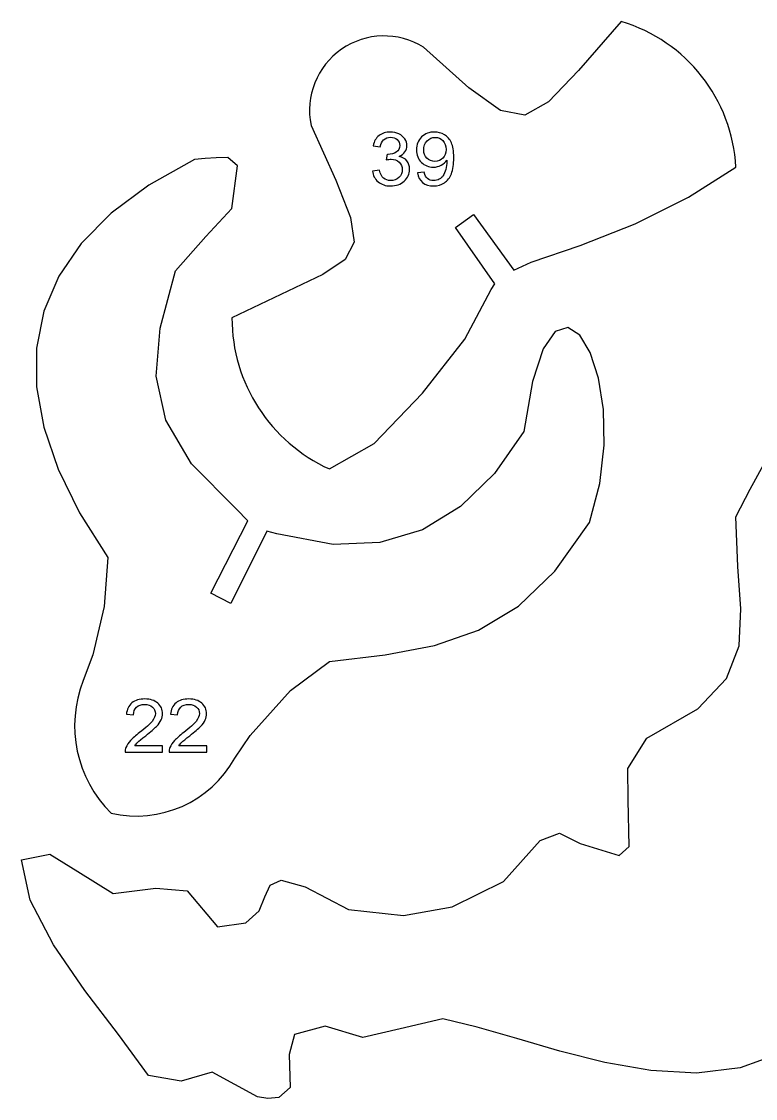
# Model space of a CAD drawing. Header units: millimetres. Extents: x -145 to 189, y -186 to 77.
# Drawn here: x -143 to -106.9, y 21.1 to 74.2 of the extents above; entities that cross this region are included whole.
import ezdxf

# ---------------------------------------------------------------- set-up
doc = ezdxf.new("R2010")
doc.units = ezdxf.units.MM
doc.header["$MEASUREMENT"] = 0
doc.layers.add('Capa 1', color=7, linetype='Continuous')

msp = doc.modelspace()

# ---------------------------------------------------------------- linework, layer by layer
at = {"layer": 'Capa 1', "lineweight": 25}
for points in [[(-113.4859, 74.2104), (-113.4859, 74.2104), (-115.5946, 71.7966), (-115.5946, 71.7966)], [(-107.8369, 67.0308), (-108.0181, 70.3755), (-110.2777, 73.2474), (-113.4859, 74.2104)], [(-120.9949, 70.9391), (-120.9949, 70.9391), (-123.2329, 72.9432), (-123.2329, 72.9432)], [(-115.5946, 71.7966), (-115.5946, 71.7966), (-117.0705, 70.2605), (-117.0705, 70.2605)], [(-119.4405, 69.8278), (-119.4405, 69.8278), (-120.9949, 70.9391), (-120.9949, 70.9391)], [(-117.0705, 70.2605), (-117.0705, 70.2605), (-118.2428, 69.6038), (-118.2428, 69.6038)], [(-118.2428, 69.6038), (-118.2428, 69.6038), (-119.4405, 69.8278), (-119.4405, 69.8278)], [(-128.7777, 69.0881), (-128.7777, 69.0881), (-127.5577, 66.3904), (-127.5577, 66.3904)], [(-134.5198, 67.4089), (-134.5198, 67.4089), (-136.7702, 66.1506), (-136.7702, 66.1506)], [(-133.9894, 67.4598), (-133.9894, 67.4598), (-134.5198, 67.4089), (-134.5198, 67.4089)], [(-133.4484, 67.4989), (-133.4484, 67.4989), (-133.9894, 67.4598), (-133.9894, 67.4598)], [(-132.8815, 67.5145), (-132.8815, 67.5145), (-133.4484, 67.4989), (-133.4484, 67.4989)], [(-132.4036, 67.0914), (-132.4036, 67.0914), (-132.8815, 67.5145), (-132.8815, 67.5145)], [(-132.6851, 65.0024), (-132.6851, 65.0024), (-132.4036, 67.0914), (-132.4036, 67.0914)], [(-110.1714, 65.5634), (-110.1714, 65.5634), (-107.8369, 67.0308), (-107.8369, 67.0308)], [(-127.5577, 66.3904), (-127.5577, 66.3904), (-126.8308, 64.5527), (-126.8308, 64.5527)], [(-136.7702, 66.1506), (-136.7702, 66.1506), (-138.6328, 64.7682), (-138.6328, 64.7682)], [(-112.8093, 64.241), (-112.8093, 64.241), (-110.1714, 65.5634), (-110.1714, 65.5634)], [(-138.6328, 64.7682), (-138.6328, 64.7682), (-140.1133, 63.2676), (-140.1133, 63.2676)], [(-133.9687, 63.611), (-133.9687, 63.611), (-132.6851, 65.0024), (-132.6851, 65.0024)], [(-126.8308, 64.5527), (-126.8308, 64.5527), (-126.6563, 63.3298), (-126.6563, 63.3298)], [(-121.6571, 64.0544), (-121.6571, 64.0544), (-120.7643, 64.7035), (-120.7643, 64.7035)], [(-120.7643, 64.7035), (-120.7643, 64.7035), (-118.7862, 61.9576), (-118.7862, 61.9576)], [(-115.5066, 63.166), (-115.5066, 63.166), (-112.8093, 64.241), (-112.8093, 64.241)], [(-119.7125, 61.2826), (-119.7125, 61.2826), (-121.6571, 64.0544), (-121.6571, 64.0544)], [(-140.1133, 63.2676), (-140.1133, 63.2676), (-141.2163, 61.6554), (-141.2163, 61.6554)], [(-135.4614, 61.9174), (-135.4614, 61.9174), (-133.9687, 63.611), (-133.9687, 63.611)], [(-126.6563, 63.3298), (-126.6563, 63.3298), (-127.0922, 62.4754), (-127.0922, 62.4754)], [(-117.9318, 62.3517), (-117.9318, 62.3517), (-115.5066, 63.166), (-115.5066, 63.166)], [(-127.0922, 62.4754), (-127.0922, 62.4754), (-128.2001, 61.7418), (-128.2001, 61.7418)], [(-118.7862, 61.9576), (-118.7862, 61.9576), (-117.9318, 62.3517), (-117.9318, 62.3517)], [(-141.2163, 61.6554), (-141.2163, 61.6554), (-141.9472, 59.9381), (-141.9472, 59.9381)], [(-136.2112, 59.1068), (-136.2112, 59.1068), (-135.4614, 61.9174), (-135.4614, 61.9174)], [(-128.2001, 61.7418), (-128.2001, 61.7418), (-132.6792, 59.6056), (-132.6792, 59.6056)], [(-119.9077, 61.0001), (-119.9077, 61.0001), (-119.7125, 61.2826), (-119.7125, 61.2826)], [(-121.2061, 58.5547), (-121.2061, 58.5547), (-119.9077, 61.0001), (-119.9077, 61.0001)], [(-141.9472, 59.9381), (-141.9472, 59.9381), (-142.3108, 58.122), (-142.3108, 58.122)], [(-132.6792, 59.6056), (-132.6747, 56.3972), (-130.7969, 53.487), (-127.8754, 52.1609)], [(-136.4148, 56.7284), (-136.4148, 56.7284), (-136.2112, 59.1068), (-136.2112, 59.1068)], [(-116.7483, 58.9377), (-116.7483, 58.9377), (-117.3434, 58.078), (-117.3434, 58.078)], [(-116.1295, 59.134), (-116.1295, 59.134), (-116.7483, 58.9377), (-116.7483, 58.9377)], [(-115.5364, 58.7544), (-115.5364, 58.7544), (-116.1295, 59.134), (-116.1295, 59.134)], [(-123.2913, 55.8935), (-123.2913, 55.8935), (-121.2061, 58.5547), (-121.2061, 58.5547)], [(-115.0161, 57.8937), (-115.0161, 57.8937), (-115.5364, 58.7544), (-115.5364, 58.7544)], [(-142.3108, 58.122), (-142.3108, 58.122), (-142.3118, 56.2138), (-142.3118, 56.2138)], [(-117.3434, 58.078), (-117.3434, 58.078), (-117.8712, 56.4671), (-117.8712, 56.4671)], [(-114.612, 56.6423), (-114.612, 56.6423), (-115.0161, 57.8937), (-115.0161, 57.8937)], [(-135.9432, 54.5705), (-135.9432, 54.5705), (-136.4148, 56.7284), (-136.4148, 56.7284)], [(-117.8712, 56.4671), (-117.8712, 56.4671), (-118.287, 54.0153), (-118.287, 54.0153)], [(-114.3689, 55.0902), (-114.3689, 55.0902), (-114.612, 56.6423), (-114.612, 56.6423)], [(-142.3118, 56.2138), (-142.3118, 56.2138), (-141.9555, 54.2199), (-141.9555, 54.2199)], [(-125.6636, 53.4101), (-125.6636, 53.4101), (-123.2913, 55.8935), (-123.2913, 55.8935)], [(-114.3322, 53.3272), (-114.3322, 53.3272), (-114.3689, 55.0902), (-114.3689, 55.0902)], [(-141.9555, 54.2199), (-141.9555, 54.2199), (-141.2469, 52.1469), (-141.2469, 52.1469)], [(-134.6676, 52.42), (-134.6676, 52.42), (-135.9432, 54.5705), (-135.9432, 54.5705)], [(-118.287, 54.0153), (-118.287, 54.0153), (-119.7396, 51.9395), (-119.7396, 51.9395)], [(-127.8754, 52.1609), (-127.8754, 52.1609), (-125.6636, 53.4101), (-125.6636, 53.4101)], [(-114.5474, 51.4436), (-114.5474, 51.4436), (-114.3322, 53.3272), (-114.3322, 53.3272)], [(-141.2469, 52.1469), (-141.2469, 52.1469), (-140.1911, 50.0011), (-140.1911, 50.0011)], [(-132.4559, 50.1773), (-132.4559, 50.1773), (-134.6676, 52.42), (-134.6676, 52.42)], [(-107.1321, 51.169), (-107.1321, 51.169), (-106.4742, 52.3639), (-106.4742, 52.3639)], [(-119.7396, 51.9395), (-119.7396, 51.9395), (-121.4089, 50.3138), (-121.4089, 50.3138)], [(-115.0599, 49.5293), (-115.0599, 49.5293), (-114.5474, 51.4436), (-114.5474, 51.4436)], [(-107.8495, 49.797), (-107.8495, 49.797), (-107.1321, 51.169), (-107.1321, 51.169)], [(-140.1911, 50.0011), (-140.1911, 50.0011), (-138.7944, 47.7907), (-138.7944, 47.7907)], [(-131.8926, 49.6123), (-131.8926, 49.6123), (-132.4559, 50.1773), (-132.4559, 50.1773)], [(-121.4089, 50.3138), (-121.4089, 50.3138), (-123.2919, 49.1686), (-123.2919, 49.1686)], [(-133.7234, 46.0337), (-133.7234, 46.0337), (-131.8926, 49.6123), (-131.8926, 49.6123)], [(-116.7566, 47.1204), (-116.7566, 47.1204), (-115.0599, 49.5293), (-115.0599, 49.5293)], [(-107.7377, 47.3578), (-107.7377, 47.3578), (-107.8495, 49.797), (-107.8495, 49.797)], [(-130.9526, 49.1005), (-130.9526, 49.1005), (-132.7331, 45.531), (-132.7331, 45.531)], [(-130.4578, 48.9689), (-130.4578, 48.9689), (-130.9526, 49.1005), (-130.9526, 49.1005)], [(-127.6869, 48.4348), (-127.6869, 48.4348), (-130.4578, 48.9689), (-130.4578, 48.9689)], [(-123.2919, 49.1686), (-123.2919, 49.1686), (-125.3854, 48.5326), (-125.3854, 48.5326)], [(-125.3854, 48.5326), (-125.3854, 48.5326), (-127.6869, 48.4348), (-127.6869, 48.4348)], [(-138.7944, 47.7907), (-138.7944, 47.7907), (-138.977, 45.3833), (-138.977, 45.3833)], [(-107.5897, 45.2678), (-107.5897, 45.2678), (-107.7377, 47.3578), (-107.7377, 47.3578)], [(-118.5587, 45.3957), (-118.5587, 45.3957), (-116.7566, 47.1204), (-116.7566, 47.1204)], [(-132.7331, 45.531), (-132.7331, 45.531), (-133.7234, 46.0337), (-133.7234, 46.0337)], [(-138.977, 45.3833), (-138.977, 45.3833), (-139.5358, 42.9948), (-139.5358, 42.9948)], [(-120.5192, 44.2217), (-120.5192, 44.2217), (-118.5587, 45.3957), (-118.5587, 45.3957)], [(-107.6846, 43.451), (-107.6846, 43.451), (-107.5897, 45.2678), (-107.5897, 45.2678)], [(-122.6903, 43.4656), (-122.6903, 43.4656), (-120.5192, 44.2217), (-120.5192, 44.2217)], [(-139.5358, 42.9948), (-139.5358, 42.9948), (-140.0028, 41.7288), (-140.0028, 41.7288)], [(-127.8734, 42.6729), (-127.8734, 42.6729), (-125.1246, 42.9936), (-125.1246, 42.9936)], [(-125.1246, 42.9936), (-125.1246, 42.9936), (-122.6903, 43.4656), (-122.6903, 43.4656)], [(-108.3014, 41.8326), (-108.3014, 41.8326), (-107.6846, 43.451), (-107.6846, 43.451)], [(-129.7852, 41.24), (-129.7852, 41.24), (-127.8734, 42.6729), (-127.8734, 42.6729)], [(-140.0028, 41.7288), (-140.8986, 39.475), (-140.36, 36.9041), (-138.635, 35.1993)], [(-109.7201, 40.3369), (-109.7201, 40.3369), (-108.3014, 41.8326), (-108.3014, 41.8326)], [(-131.7854, 39.0293), (-131.7854, 39.0293), (-129.7852, 41.24), (-129.7852, 41.24)], [(-112.2232, 38.8876), (-112.2232, 38.8876), (-109.7201, 40.3369), (-109.7201, 40.3369)], [(-132.5389, 37.9103), (-132.5389, 37.9103), (-131.7854, 39.0293), (-131.7854, 39.0293)], [(-113.1621, 37.3951), (-113.1621, 37.3951), (-112.2232, 38.8876), (-112.2232, 38.8876)], [(-138.635, 35.1993), (-136.2257, 34.6411), (-133.7381, 35.7473), (-132.5389, 37.9103)], [(-113.1504, 35.8564), (-113.1504, 35.8564), (-113.1621, 37.3951), (-113.1621, 37.3951)], [(-113.1035, 33.5611), (-113.1035, 33.5611), (-113.1504, 35.8564), (-113.1504, 35.8564)], [(-117.4841, 33.8529), (-117.4841, 33.8529), (-116.5281, 34.2177), (-116.5281, 34.2177)], [(-116.5281, 34.2177), (-116.5281, 34.2177), (-115.5145, 33.7002), (-115.5145, 33.7002)], [(-119.2866, 31.8239), (-119.2866, 31.8239), (-117.4841, 33.8529), (-117.4841, 33.8529)], [(-115.5145, 33.7002), (-115.5145, 33.7002), (-113.5895, 33.107), (-113.5895, 33.107)], [(-113.5895, 33.107), (-113.5895, 33.107), (-113.1035, 33.5611), (-113.1035, 33.5611)], [(-143.0472, 32.8985), (-143.0472, 32.8985), (-141.6589, 33.1785), (-141.6589, 33.1785)], [(-141.6589, 33.1785), (-141.6589, 33.1785), (-140.2708, 32.3162), (-140.2708, 32.3162)], [(-142.619, 30.9123), (-142.619, 30.9123), (-143.0472, 32.8985), (-143.0472, 32.8985)], [(-140.2708, 32.3162), (-140.2708, 32.3162), (-138.5233, 31.2454), (-138.5233, 31.2454)], [(-130.7962, 31.6495), (-130.7962, 31.6495), (-130.2449, 31.891), (-130.2449, 31.891)], [(-130.2449, 31.891), (-130.2449, 31.891), (-129.0652, 31.5664), (-129.0652, 31.5664)], [(-138.5233, 31.2454), (-138.5233, 31.2454), (-136.4355, 31.4991), (-136.4355, 31.4991)], [(-136.4355, 31.4991), (-136.4355, 31.4991), (-134.8821, 31.3778), (-134.8821, 31.3778)], [(-134.8821, 31.3778), (-134.8821, 31.3778), (-133.386, 29.5948), (-133.386, 29.5948)], [(-131.0484, 31.0692), (-131.0484, 31.0692), (-130.7962, 31.6495), (-130.7962, 31.6495)], [(-129.0652, 31.5664), (-129.0652, 31.5664), (-126.9249, 30.4543), (-126.9249, 30.4543)], [(-121.817, 30.5792), (-121.817, 30.5792), (-119.2866, 31.8239), (-119.2866, 31.8239)], [(-141.4776, 28.7077), (-141.4776, 28.7077), (-142.619, 30.9123), (-142.619, 30.9123)], [(-131.3367, 30.3791), (-131.3367, 30.3791), (-131.0484, 31.0692), (-131.0484, 31.0692)], [(-131.9949, 29.8012), (-131.9949, 29.8012), (-131.3367, 30.3791), (-131.3367, 30.3791)], [(-126.9249, 30.4543), (-126.9249, 30.4543), (-124.2189, 30.1538), (-124.2189, 30.1538)], [(-124.2189, 30.1538), (-124.2189, 30.1538), (-121.817, 30.5792), (-121.817, 30.5792)], [(-133.386, 29.5948), (-133.386, 29.5948), (-131.9949, 29.8012), (-131.9949, 29.8012)], [(-139.9318, 26.4658), (-139.9318, 26.4658), (-141.4776, 28.7077), (-141.4776, 28.7077)], [(-138.2722, 24.2874), (-138.2722, 24.2874), (-139.9318, 26.4658), (-139.9318, 26.4658)], [(-122.2876, 25.065), (-122.2876, 25.065), (-124.3872, 24.5715), (-124.3872, 24.5715)], [(-120.5841, 24.6536), (-120.5841, 24.6536), (-122.2876, 25.065), (-122.2876, 25.065)], [(-128.0867, 24.696), (-128.0867, 24.696), (-129.5958, 24.2915), (-129.5958, 24.2915)], [(-126.2319, 24.1355), (-126.2319, 24.1355), (-128.0867, 24.696), (-128.0867, 24.696)], [(-124.3872, 24.5715), (-124.3872, 24.5715), (-126.2319, 24.1355), (-126.2319, 24.1355)], [(-118.6396, 24.0865), (-118.6396, 24.0865), (-120.5841, 24.6536), (-120.5841, 24.6536)], [(-136.7883, 22.2716), (-136.7883, 22.2716), (-138.2722, 24.2874), (-138.2722, 24.2874)], [(-129.5958, 24.2915), (-129.5958, 24.2915), (-129.8649, 23.3036), (-129.8649, 23.3036)], [(-116.5216, 23.4703), (-116.5216, 23.4703), (-118.6396, 24.0865), (-118.6396, 24.0865)], [(-114.2953, 22.9113), (-114.2953, 22.9113), (-116.5216, 23.4703), (-116.5216, 23.4703)], [(-105.6173, 23.3748), (-105.6173, 23.3748), (-107.6218, 22.641), (-107.6218, 22.641)], [(-129.8649, 23.3036), (-129.8649, 23.3036), (-129.7994, 21.6814), (-129.7994, 21.6814)], [(-112.0263, 22.5157), (-112.0263, 22.5157), (-114.2953, 22.9113), (-114.2953, 22.9113)], [(-133.6459, 22.4387), (-133.6459, 22.4387), (-135.1796, 21.9977), (-135.1796, 21.9977)], [(-131.4097, 21.217), (-131.4097, 21.217), (-133.6459, 22.4387), (-133.6459, 22.4387)], [(-109.7799, 22.3902), (-109.7799, 22.3902), (-112.0263, 22.5157), (-112.0263, 22.5157)], [(-107.6218, 22.641), (-107.6218, 22.641), (-109.7799, 22.3902), (-109.7799, 22.3902)], [(-135.1796, 21.9977), (-135.1796, 21.9977), (-136.7883, 22.2716), (-136.7883, 22.2716)], [(-129.7994, 21.6814), (-129.7994, 21.6814), (-130.3669, 21.1897), (-130.3669, 21.1897)], [(-130.9002, 21.1388), (-130.9002, 21.1388), (-131.4097, 21.217), (-131.4097, 21.217)], [(-130.3669, 21.1897), (-130.3669, 21.1897), (-130.9002, 21.1388), (-130.9002, 21.1388)]]:
    msp.add_open_spline(points, degree=3, dxfattribs=at)
msp.add_open_spline([(-123.2329, 72.9432), (-124.4793, 73.7216), (-126.0696, 73.6825), (-127.2762, 72.8436), (-127.2762, 72.8436), (-128.4828, 72.0048), (-129.0734, 70.5276), (-128.7777, 69.0881)], degree=3, knots=[0, 0, 0, 0, 0.3333333, 0.3333333, 0.3333333, 0.3333333, 1, 1, 1, 1], dxfattribs=at)
at = {"layer": 'Capa 1'}
for points, knots in [([(-125.7498, 66.843), (-125.7498, 66.843), (-125.4062, 66.8866), (-125.4062, 66.8866), (-125.4062, 66.8866), (-125.3664, 66.7048), (-125.3001, 66.5739), (-125.2058, 66.4939), (-125.2058, 66.4939), (-125.1114, 66.4139), (-124.9955, 66.3739), (-124.8582, 66.3739), (-124.8582, 66.3739), (-124.6955, 66.3739), (-124.5582, 66.426), (-124.4475, 66.5303), (-124.4475, 66.5303), (-124.3369, 66.6345), (-124.2816, 66.7636), (-124.2816, 66.9175), (-124.2816, 66.9175), (-124.2816, 67.0642), (-124.333, 67.1854), (-124.4365, 67.2811), (-124.4365, 67.2811), (-124.5393, 67.3763), (-124.6701, 67.4241), (-124.8296, 67.4241), (-124.8296, 67.4241), (-124.8947, 67.4241), (-124.9753, 67.412), (-125.0723, 67.3884), (-125.0723, 67.3884), (-125.0723, 67.3884), (-125.034, 67.6684), (-125.034, 67.6684), (-125.034, 67.6684), (-125.0112, 67.6659), (-124.9923, 67.6647), (-124.9787, 67.6647), (-124.9787, 67.6647), (-124.8315, 67.6647), (-124.7001, 67.7005), (-124.5823, 67.7714), (-124.5823, 67.7714), (-124.4651, 67.8423), (-124.4066, 67.9514), (-124.4066, 68.0986), (-124.4066, 68.0986), (-124.4066, 68.2156), (-124.4496, 68.3125), (-124.5348, 68.3895), (-124.5348, 68.3895), (-124.62, 68.4665), (-124.7301, 68.5047), (-124.8647, 68.5047), (-124.8647, 68.5047), (-124.9987, 68.5047), (-125.1101, 68.4653), (-125.1992, 68.3865), (-125.1992, 68.3865), (-125.2884, 68.3077), (-125.3456, 68.1895), (-125.3711, 68.032), (-125.3711, 68.032), (-125.3711, 68.032), (-125.7147, 68.0901), (-125.7147, 68.0901), (-125.7147, 68.0901), (-125.6724, 68.3047), (-125.5774, 68.4713), (-125.4283, 68.5895), (-125.4283, 68.5895), (-125.2799, 68.7077), (-125.0944, 68.7665), (-124.8732, 68.7665), (-124.8732, 68.7665), (-124.7209, 68.7665), (-124.5804, 68.7362), (-124.4521, 68.6749), (-124.4521, 68.6749), (-124.3233, 68.6143), (-124.225, 68.5313), (-124.1574, 68.4265), (-124.1574, 68.4265), (-124.089, 68.321), (-124.0551, 68.2095), (-124.0551, 68.0914), (-124.0551, 68.0914), (-124.0551, 67.9792), (-124.0877, 67.8774), (-124.1521, 67.7853), (-124.1521, 67.7853), (-124.2172, 67.6932), (-124.3135, 67.6199), (-124.4404, 67.5653), (-124.4404, 67.5653), (-124.2751, 67.5302), (-124.1469, 67.4562), (-124.0551, 67.3441), (-124.0551, 67.3441), (-123.9641, 67.2326), (-123.9185, 67.092), (-123.9185, 66.9242), (-123.9185, 66.9242), (-123.9185, 66.6969), (-124.0077, 66.5036), (-124.1853, 66.3454), (-124.1853, 66.3454), (-124.3637, 66.1872), (-124.5888, 66.1085), (-124.8609, 66.1085), (-124.8609, 66.1085), (-125.1061, 66.1085), (-125.3099, 66.1769), (-125.4719, 66.3133), (-125.4719, 66.3133), (-125.6346, 66.4497), (-125.7271, 66.626), (-125.7498, 66.843)], [0, 0, 0, 0, 0.0322581, 0.0322581, 0.0322581, 0.0322581, 0.0645161, 0.0645161, 0.0645161, 0.0645161, 0.0967742, 0.0967742, 0.0967742, 0.0967742, 0.1290323, 0.1290323, 0.1290323, 0.1290323, 0.1612903, 0.1612903, 0.1612903, 0.1612903, 0.1935484, 0.1935484, 0.1935484, 0.1935484, 0.2258065, 0.2258065, 0.2258065, 0.2258065, 0.2580645, 0.2580645, 0.2580645, 0.2580645, 0.2903226, 0.2903226, 0.2903226, 0.2903226, 0.3225806, 0.3225806, 0.3225806, 0.3225806, 0.3548387, 0.3548387, 0.3548387, 0.3548387, 0.3870968, 0.3870968, 0.3870968, 0.3870968, 0.4193548, 0.4193548, 0.4193548, 0.4193548, 0.4516129, 0.4516129, 0.4516129, 0.4516129, 0.483871, 0.483871, 0.483871, 0.483871, 0.516129, 0.516129, 0.516129, 0.516129, 0.5483871, 0.5483871, 0.5483871, 0.5483871, 0.5806452, 0.5806452, 0.5806452, 0.5806452, 0.6129032, 0.6129032, 0.6129032, 0.6129032, 0.6451613, 0.6451613, 0.6451613, 0.6451613, 0.6774194, 0.6774194, 0.6774194, 0.6774194, 0.7096774, 0.7096774, 0.7096774, 0.7096774, 0.7419355, 0.7419355, 0.7419355, 0.7419355, 0.7741935, 0.7741935, 0.7741935, 0.7741935, 0.8064516, 0.8064516, 0.8064516, 0.8064516, 0.8387097, 0.8387097, 0.8387097, 0.8387097, 0.8709677, 0.8709677, 0.8709677, 0.8709677, 0.9032258, 0.9032258, 0.9032258, 0.9032258, 0.9354839, 0.9354839, 0.9354839, 0.9354839, 1, 1, 1, 1]), ([(-123.5273, 66.7557), (-123.5273, 66.7557), (-123.1994, 66.7811), (-123.1994, 66.7811), (-123.1994, 66.7811), (-123.1713, 66.6369), (-123.118, 66.5327), (-123.0392, 66.4678), (-123.0392, 66.4678), (-122.9605, 66.403), (-122.8596, 66.3703), (-122.736, 66.3703), (-122.736, 66.3703), (-122.6305, 66.3703), (-122.5382, 66.3927), (-122.458, 66.4381), (-122.458, 66.4381), (-122.378, 66.483), (-122.313, 66.543), (-122.2628, 66.6187), (-122.2628, 66.6187), (-122.2128, 66.6939), (-122.1705, 66.7957), (-122.136, 66.9236), (-122.136, 66.9236), (-122.1014, 67.0514), (-122.0846, 67.1817), (-122.0846, 67.3144), (-122.0846, 67.3144), (-122.0846, 67.3284), (-122.0852, 67.3502), (-122.0865, 67.3787), (-122.0865, 67.3787), (-122.1548, 67.2769), (-122.2485, 67.1938), (-122.367, 67.1308), (-122.367, 67.1308), (-122.4854, 67.0672), (-122.6143, 67.0357), (-122.7522, 67.0357), (-122.7522, 67.0357), (-122.9833, 67.0357), (-123.1785, 67.1138), (-123.3386, 67.2702), (-123.3386, 67.2702), (-123.498, 67.4259), (-123.5781, 67.632), (-123.5781, 67.8877), (-123.5781, 67.8877), (-123.5781, 68.152), (-123.4948, 68.3641), (-123.3276, 68.5253), (-123.3276, 68.5253), (-123.1609, 68.6859), (-122.952, 68.7665), (-122.7002, 68.7665), (-122.7002, 68.7665), (-122.5193, 68.7665), (-122.3533, 68.721), (-122.2024, 68.6295), (-122.2024, 68.6295), (-122.052, 68.5386), (-121.9381, 68.4089), (-121.86, 68.2398), (-121.86, 68.2398), (-121.7819, 68.0714), (-121.7428, 67.8271), (-121.7428, 67.5078), (-121.7428, 67.5078), (-121.7428, 67.1751), (-121.7813, 66.9102), (-121.8587, 66.7133), (-121.8587, 66.7133), (-121.9361, 66.5157), (-122.052, 66.366), (-122.2049, 66.263), (-122.2049, 66.263), (-122.3579, 66.16), (-122.5369, 66.1085), (-122.7425, 66.1085), (-122.7425, 66.1085), (-122.9612, 66.1085), (-123.1394, 66.1648), (-123.2781, 66.2782), (-123.2781, 66.2782), (-123.4161, 66.3915), (-123.4994, 66.5509), (-123.5273, 66.7557)], [0, 0, 0, 0, 0.0434783, 0.0434783, 0.0434783, 0.0434783, 0.0869565, 0.0869565, 0.0869565, 0.0869565, 0.1304348, 0.1304348, 0.1304348, 0.1304348, 0.173913, 0.173913, 0.173913, 0.173913, 0.2173913, 0.2173913, 0.2173913, 0.2173913, 0.2608696, 0.2608696, 0.2608696, 0.2608696, 0.3043478, 0.3043478, 0.3043478, 0.3043478, 0.3478261, 0.3478261, 0.3478261, 0.3478261, 0.3913043, 0.3913043, 0.3913043, 0.3913043, 0.4347826, 0.4347826, 0.4347826, 0.4347826, 0.4782609, 0.4782609, 0.4782609, 0.4782609, 0.5217391, 0.5217391, 0.5217391, 0.5217391, 0.5652174, 0.5652174, 0.5652174, 0.5652174, 0.6086957, 0.6086957, 0.6086957, 0.6086957, 0.6521739, 0.6521739, 0.6521739, 0.6521739, 0.6956522, 0.6956522, 0.6956522, 0.6956522, 0.7391304, 0.7391304, 0.7391304, 0.7391304, 0.7826087, 0.7826087, 0.7826087, 0.7826087, 0.826087, 0.826087, 0.826087, 0.826087, 0.8695652, 0.8695652, 0.8695652, 0.8695652, 0.9130435, 0.9130435, 0.9130435, 0.9130435, 1, 1, 1, 1]), ([(-122.1256, 67.9041), (-122.1256, 68.0871), (-122.1776, 68.2326), (-122.2817, 68.3398), (-122.2817, 68.3398), (-122.3852, 68.4471), (-122.5114, 68.501), (-122.6598, 68.501), (-122.6598, 68.501), (-122.8134, 68.501), (-122.9461, 68.4434), (-123.0581, 68.3277), (-123.0581, 68.3277), (-123.1707, 68.212), (-123.2266, 68.0617), (-123.2266, 67.8774), (-123.2266, 67.8774), (-123.2266, 67.712), (-123.1733, 67.5775), (-123.0673, 67.4744), (-123.0673, 67.4744), (-122.9605, 67.3708), (-122.8277, 67.3193), (-122.6696, 67.3193), (-122.6696, 67.3193), (-122.5108, 67.3193), (-122.3806, 67.3708), (-122.2785, 67.4744), (-122.2785, 67.4744), (-122.1763, 67.5775), (-122.1256, 67.7211), (-122.1256, 67.9041)], [0, 0, 0, 0, 0.1111111, 0.1111111, 0.1111111, 0.1111111, 0.2222222, 0.2222222, 0.2222222, 0.2222222, 0.3333333, 0.3333333, 0.3333333, 0.3333333, 0.4444444, 0.4444444, 0.4444444, 0.4444444, 0.5555556, 0.5555556, 0.5555556, 0.5555556, 0.6666667, 0.6666667, 0.6666667, 0.6666667, 0.7777778, 0.7777778, 0.7777778, 0.7777778, 1, 1, 1, 1]), ([(-136.0938, 38.5158), (-136.0938, 38.5158), (-136.0938, 38.2104), (-136.0938, 38.2104), (-136.0938, 38.2104), (-136.0938, 38.2104), (-137.9447, 38.2104), (-137.9447, 38.2104), (-137.9447, 38.2104), (-137.9473, 38.2874), (-137.9337, 38.3613), (-137.9043, 38.4328), (-137.9043, 38.4328), (-137.8568, 38.5498), (-137.7806, 38.6655), (-137.6759, 38.7788), (-137.6759, 38.7788), (-137.5711, 38.8922), (-137.4214, 39.0231), (-137.2268, 39.1715), (-137.2268, 39.1715), (-136.9242, 39.4036), (-136.7186, 39.5873), (-136.6112, 39.723), (-136.6112, 39.723), (-136.5031, 39.8588), (-136.4491, 39.9872), (-136.4491, 40.1084), (-136.4491, 40.1084), (-136.4491, 40.2351), (-136.498, 40.3418), (-136.5956, 40.429), (-136.5956, 40.429), (-136.6932, 40.5157), (-136.8208, 40.5593), (-136.9776, 40.5593), (-136.9776, 40.5593), (-137.1435, 40.5593), (-137.2763, 40.5133), (-137.3759, 40.4211), (-137.3759, 40.4211), (-137.4754, 40.3296), (-137.5256, 40.2024), (-137.5269, 40.0394), (-137.5269, 40.0394), (-137.5269, 40.0394), (-137.8782, 40.0721), (-137.8782, 40.0721), (-137.8782, 40.0721), (-137.8542, 40.3169), (-137.7631, 40.5036), (-137.6056, 40.632), (-137.6056, 40.632), (-137.4475, 40.7605), (-137.236, 40.8248), (-136.9697, 40.8248), (-136.9697, 40.8248), (-136.7017, 40.8248), (-136.4888, 40.7557), (-136.3326, 40.6169), (-136.3326, 40.6169), (-136.1758, 40.4781), (-136.0977, 40.306), (-136.0977, 40.1012), (-136.0977, 40.1012), (-136.0977, 39.9969), (-136.1205, 39.8945), (-136.1667, 39.7939), (-136.1667, 39.7939), (-136.2122, 39.6927), (-136.2884, 39.5867), (-136.3945, 39.4752), (-136.3945, 39.4752), (-136.5012, 39.3643), (-136.6775, 39.2109), (-136.9236, 39.017), (-136.9236, 39.017), (-137.1299, 38.8558), (-137.2626, 38.7467), (-137.3212, 38.6892), (-137.3212, 38.6892), (-137.3797, 38.6316), (-137.428, 38.574), (-137.4663, 38.5158), (-137.4663, 38.5158), (-137.4663, 38.5158), (-136.0938, 38.5158), (-136.0938, 38.5158)], [0, 0, 0, 0, 0.0434783, 0.0434783, 0.0434783, 0.0434783, 0.0869565, 0.0869565, 0.0869565, 0.0869565, 0.1304348, 0.1304348, 0.1304348, 0.1304348, 0.173913, 0.173913, 0.173913, 0.173913, 0.2173913, 0.2173913, 0.2173913, 0.2173913, 0.2608696, 0.2608696, 0.2608696, 0.2608696, 0.3043478, 0.3043478, 0.3043478, 0.3043478, 0.3478261, 0.3478261, 0.3478261, 0.3478261, 0.3913043, 0.3913043, 0.3913043, 0.3913043, 0.4347826, 0.4347826, 0.4347826, 0.4347826, 0.4782609, 0.4782609, 0.4782609, 0.4782609, 0.5217391, 0.5217391, 0.5217391, 0.5217391, 0.5652174, 0.5652174, 0.5652174, 0.5652174, 0.6086957, 0.6086957, 0.6086957, 0.6086957, 0.6521739, 0.6521739, 0.6521739, 0.6521739, 0.6956522, 0.6956522, 0.6956522, 0.6956522, 0.7391304, 0.7391304, 0.7391304, 0.7391304, 0.7826087, 0.7826087, 0.7826087, 0.7826087, 0.826087, 0.826087, 0.826087, 0.826087, 0.8695652, 0.8695652, 0.8695652, 0.8695652, 0.9130435, 0.9130435, 0.9130435, 0.9130435, 1, 1, 1, 1]), ([(-133.9221, 38.5158), (-133.9221, 38.5158), (-133.9221, 38.2104), (-133.9221, 38.2104), (-133.9221, 38.2104), (-133.9221, 38.2104), (-135.773, 38.2104), (-135.773, 38.2104), (-135.773, 38.2104), (-135.7756, 38.2874), (-135.7619, 38.3613), (-135.7326, 38.4328), (-135.7326, 38.4328), (-135.685, 38.5498), (-135.6089, 38.6655), (-135.5042, 38.7788), (-135.5042, 38.7788), (-135.3994, 38.8922), (-135.2497, 39.0231), (-135.0551, 39.1715), (-135.0551, 39.1715), (-134.7525, 39.4036), (-134.5468, 39.5873), (-134.4395, 39.723), (-134.4395, 39.723), (-134.3314, 39.8588), (-134.2774, 39.9872), (-134.2774, 40.1084), (-134.2774, 40.1084), (-134.2774, 40.2351), (-134.3263, 40.3418), (-134.4239, 40.429), (-134.4239, 40.429), (-134.5215, 40.5157), (-134.6491, 40.5593), (-134.8059, 40.5593), (-134.8059, 40.5593), (-134.9718, 40.5593), (-135.1046, 40.5133), (-135.2042, 40.4211), (-135.2042, 40.4211), (-135.3037, 40.3296), (-135.3539, 40.2024), (-135.3552, 40.0394), (-135.3552, 40.0394), (-135.3552, 40.0394), (-135.7065, 40.0721), (-135.7065, 40.0721), (-135.7065, 40.0721), (-135.6825, 40.3169), (-135.5914, 40.5036), (-135.4339, 40.632), (-135.4339, 40.632), (-135.2758, 40.7605), (-135.0642, 40.8248), (-134.798, 40.8248), (-134.798, 40.8248), (-134.53, 40.8248), (-134.3171, 40.7557), (-134.1609, 40.6169), (-134.1609, 40.6169), (-134.0041, 40.4781), (-133.926, 40.306), (-133.926, 40.1012), (-133.926, 40.1012), (-133.926, 39.9969), (-133.9488, 39.8945), (-133.995, 39.7939), (-133.995, 39.7939), (-134.0405, 39.6927), (-134.1166, 39.5867), (-134.2227, 39.4752), (-134.2227, 39.4752), (-134.3295, 39.3643), (-134.5058, 39.2109), (-134.7518, 39.017), (-134.7518, 39.017), (-134.9581, 38.8558), (-135.0909, 38.7467), (-135.1495, 38.6892), (-135.1495, 38.6892), (-135.208, 38.6316), (-135.2562, 38.574), (-135.2946, 38.5158), (-135.2946, 38.5158), (-135.2946, 38.5158), (-133.9221, 38.5158), (-133.9221, 38.5158)], [0, 0, 0, 0, 0.0434783, 0.0434783, 0.0434783, 0.0434783, 0.0869565, 0.0869565, 0.0869565, 0.0869565, 0.1304348, 0.1304348, 0.1304348, 0.1304348, 0.173913, 0.173913, 0.173913, 0.173913, 0.2173913, 0.2173913, 0.2173913, 0.2173913, 0.2608696, 0.2608696, 0.2608696, 0.2608696, 0.3043478, 0.3043478, 0.3043478, 0.3043478, 0.3478261, 0.3478261, 0.3478261, 0.3478261, 0.3913043, 0.3913043, 0.3913043, 0.3913043, 0.4347826, 0.4347826, 0.4347826, 0.4347826, 0.4782609, 0.4782609, 0.4782609, 0.4782609, 0.5217391, 0.5217391, 0.5217391, 0.5217391, 0.5652174, 0.5652174, 0.5652174, 0.5652174, 0.6086957, 0.6086957, 0.6086957, 0.6086957, 0.6521739, 0.6521739, 0.6521739, 0.6521739, 0.6956522, 0.6956522, 0.6956522, 0.6956522, 0.7391304, 0.7391304, 0.7391304, 0.7391304, 0.7826087, 0.7826087, 0.7826087, 0.7826087, 0.826087, 0.826087, 0.826087, 0.826087, 0.8695652, 0.8695652, 0.8695652, 0.8695652, 0.9130435, 0.9130435, 0.9130435, 0.9130435, 1, 1, 1, 1])]:
    msp.add_open_spline(points, degree=3, knots=knots, dxfattribs=at)

doc.saveas('drawing.dxf')
